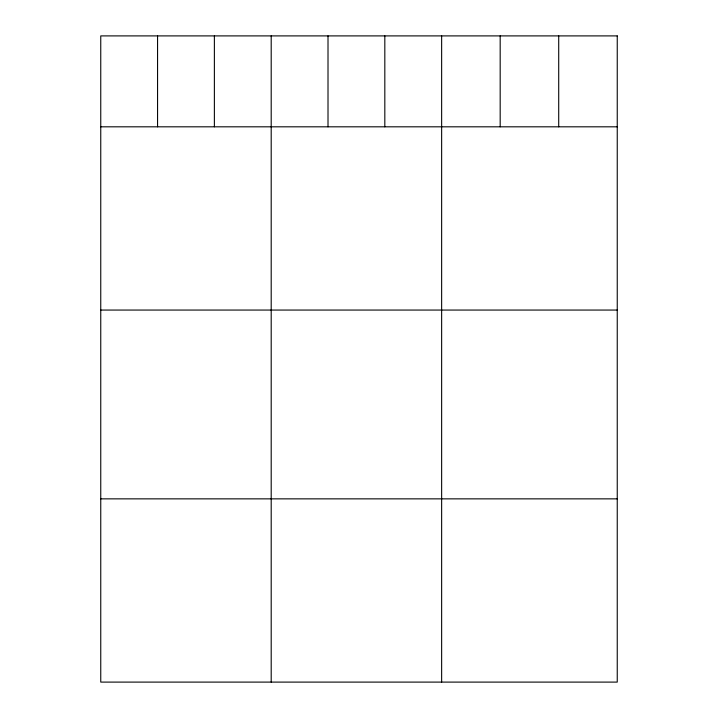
<?xml version="1.0" encoding="UTF-8"?>
<svg xmlns="http://www.w3.org/2000/svg" width="718" height="718" viewBox="0 0 718 718"><rect width="100%" height="100%" fill="white"/><g stroke="black" fill="none" stroke-linecap="round" stroke-linejoin="round"><path stroke-width="1.08" d="M100.753 126.817L617.247 126.817M100.753 310.059L617.247 310.059M100.753 498.857L617.247 498.857M558.712 35.9L558.712 126.817M500.177 35.9L500.177 126.817M441.642 35.9L441.642 682.1M384.821 35.9L384.821 126.817M328.009 35.9L328.009 126.817M271.198 35.9L271.198 682.1M214.377 35.9L214.377 126.817M157.565 35.9L157.565 126.817M617.247 35.9L100.753 35.9L100.753 682.1L617.247 682.1L617.247 35.9"/></g></svg>
